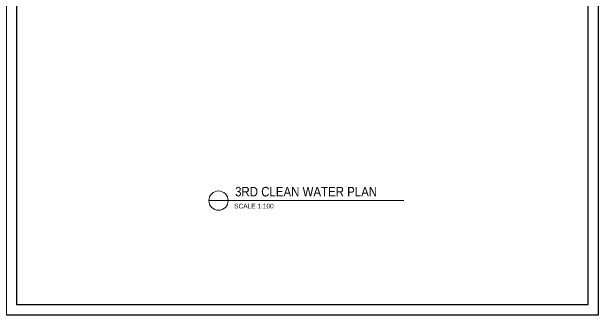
# Model space of a CAD drawing. Header units: millimetres. Extents: x 7371 to 278338, y -43753 to 35464.
# Drawn here: x 69952 to 90569, y 5897 to 16555 of the extents above; entities that cross this region are included whole.
import ezdxf

# ---------------------------------------------------------------- set-up
doc = ezdxf.new("R2010")
doc.units = ezdxf.units.MM
doc.header["$MEASUREMENT"] = 0
doc.layers.add('DIM', color=1, linetype='Continuous', lineweight=5)
doc.layers.add('l1', color=5, linetype='Continuous', lineweight=5)
doc.styles.add('40', font='arial.ttf', dxfattribs={"width": 0.9, "height": 100})

msp = doc.modelspace()

# ---------------------------------------------------------------- linework, layer by layer
for points in [[(90569.1, 35463.6), (90569.1, 5896.5), (69769.7, 5896.5), (69769.7, 35463.6)], [(90204.2, 35098.7), (90204.2, 6261.4), (70134.6, 6261.4), (70134.6, 35098.7)]]:
    msp.add_lwpolyline(points, close=True)
at = {"layer": 'l1'}
msp.add_line((76882.5, 9921.3), (83729.1, 9921.3), dxfattribs=at)
msp.add_circle((77221.3, 9921.3), 338.8, dxfattribs=at)

# ---------------------------------------------------------------- texts
at = {"layer": 'DIM', "attachment_point": 5, "style": '40'}
for s, insert, char_height in [('{\\fCentury Gothic|b0|i0|c0|p34;3RD CLEAN WATER PLAN }', (80299.3, 10234.1), 334.642), ('{\\fCentury Gothic|b0|i0|c0|p34;SCALE 1:100}', (78466.4, 9729.7), 167.321)]:
    msp.add_mtext(s, dxfattribs=dict(at, insert=insert, char_height=char_height))

doc.saveas('drawing.dxf')
